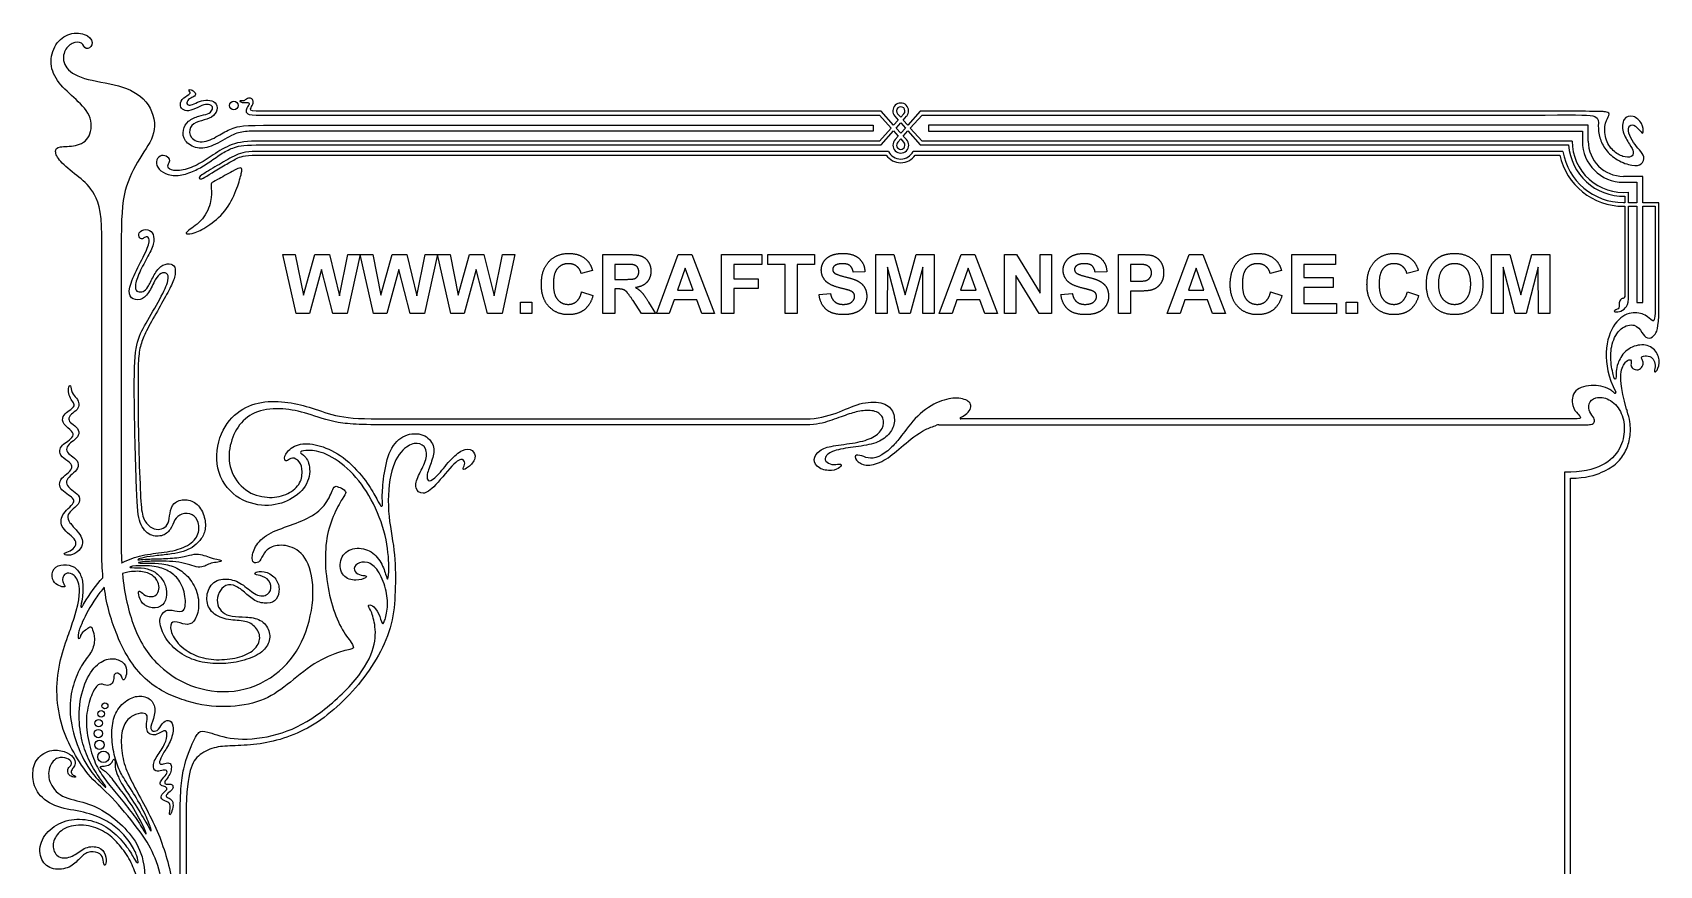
# Model space of a CAD drawing. Header units: millimetres. Extents: x -62 to 70, y -95 to 96.
# Drawn here: x -61.7 to 69.7, y 28.6 to 95.9 of the extents above; entities that cross this region are included whole.
import ezdxf

# ---------------------------------------------------------------- set-up
doc = ezdxf.new("R2010")
doc.units = ezdxf.units.MM
doc.header["$MEASUREMENT"] = 0
doc.layers.add('Layer 03', color=5, linetype='Continuous')

msp = doc.modelspace()

# ---------------------------------------------------------------- linework, layer by layer
at = {"layer": 'Layer 03'}
for p, q in [((6.83, 89.56), (-43.65, 89.56)), ((7.84, 88.43), (6.83, 89.56)), ((10, 89.56), (8.99, 88.43)), ((60.48, 89.56), (10, 89.56)), ((-43.65, 89.26), (6.69, 89.26)), ((-42.22, 88.44), (6.18, 88.44)), ((6.18, 88.44), (6.18, 87.96)), ((6.69, 89.26), (7.64, 88.2)), ((7.64, 88.2), (6.69, 87.14)), ((7.64, 88.2), (7.64, 88.2)), ((8.21, 88.85), (7.84, 88.43)), ((7.94, 89.16), (8.21, 88.85)), ((8.04, 88.2), (8.42, 88.63)), ((8.04, 88.2), (8.04, 88.2)), ((8.42, 87.78), (8.04, 88.2)), ((8.16, 89.36), (8.42, 89.08)), ((8.42, 89.08), (8.67, 89.36)), ((8.42, 88.63), (8.79, 88.2)), ((8.79, 88.2), (8.42, 87.78)), ((8.62, 88.85), (8.89, 89.16)), ((8.99, 88.43), (8.62, 88.85)), ((8.79, 88.2), (8.79, 88.2)), ((9.19, 88.2), (10.14, 89.26)), ((9.19, 88.2), (9.19, 88.2)), ((10.14, 87.14), (9.19, 88.2)), ((10.14, 89.26), (60.48, 89.26)), ((10.65, 88.44), (10.65, 87.96)), ((63.97, 88.44), (10.65, 88.44)), ((63.97, 87.14), (63.97, 88.44)), ((6.69, 87.14), (-43.65, 87.14)), ((-43.65, 86.84), (6.83, 86.84)), ((6.18, 87.96), (-42.22, 87.96)), ((6.83, 86.84), (7.84, 87.98)), ((7.84, 87.98), (8.21, 87.55)), ((8.21, 87.55), (7.96, 87.27)), ((8.18, 87.06), (8.42, 87.33)), ((8.42, 87.33), (8.65, 87.06)), ((8.62, 87.55), (8.99, 87.98)), ((8.87, 87.27), (8.62, 87.55)), ((8.99, 87.98), (10, 86.84)), ((10, 86.84), (62.38, 86.84)), ((62.67, 87.14), (10.14, 87.14)), ((10.65, 87.96), (63.49, 87.96)), ((63.49, 87.96), (63.49, 87.14)), ((7.42, 86.32), (-43.65, 86.32)), ((-43.65, 86.02), (7.25, 86.02)), ((61.91, 86.32), (9.41, 86.32)), ((9.58, 86.02), (61.67, 86.02)), ((68.38, 84.3), (66.81, 84.3)), ((68.38, 82.17), (68.38, 84.3)), ((66.81, 83.82), (67.9, 83.82)), ((67.23, 82.17), (67.23, 83.02)), ((67.9, 83.82), (67.9, 82.17)), ((66.93, 82.17), (66.81, 82.17)), ((66.81, 81.88), (66.93, 81.88)), ((66.93, 82.7), (66.93, 82.17)), ((66.93, 81.88), (66.93, 74.73)), ((67.9, 82.17), (67.23, 82.17)), ((67.23, 81.88), (67.9, 81.88)), ((67.23, 74.73), (67.23, 81.88)), ((67.9, 81.88), (67.9, 74.11)), ((69.67, 82.17), (68.38, 82.17)), ((68.38, 81.88), (69.37, 81.88)), ((68.38, 74.11), (68.38, 81.88)), ((69.37, 81.88), (69.37, 73.53)), ((69.67, 73.53), (69.67, 82.17)), ((-56.14, 54.07), (-56.14, 79.57)), ((-54.56, 79.37), (-54.56, 54.16)), ((-41.5, 77.98), (-40.5, 77.98)), ((-40.43, 73.21), (-41.5, 77.98)), ((-40.5, 77.98), (-39.83, 74.7)), ((-39.83, 74.7), (-38.92, 77.98)), ((-38.92, 77.98), (-37.75, 77.98)), ((-37.75, 77.98), (-36.92, 74.65)), ((-36.92, 74.65), (-36.25, 77.98)), ((-35.25, 77.98), (-36.3, 73.21)), ((-36.25, 77.98), (-35.25, 77.98)), ((-35.25, 77.98), (-34.25, 77.98)), ((-34.18, 73.21), (-35.25, 77.98)), ((-34.25, 77.98), (-33.58, 74.7)), ((-33.58, 74.7), (-32.68, 77.98)), ((-32.68, 77.98), (-31.5, 77.98)), ((-31.5, 77.98), (-30.68, 74.65)), ((-30.68, 74.65), (-30.01, 77.98)), ((-29, 77.98), (-30.05, 73.21)), ((-30.01, 77.98), (-29, 77.98)), ((-29, 77.98), (-28, 77.98)), ((-27.94, 73.21), (-29, 77.98)), ((-28, 77.98), (-27.33, 74.7)), ((-27.33, 74.7), (-26.43, 77.98)), ((-26.43, 77.98), (-25.26, 77.98)), ((-25.26, 77.98), (-24.43, 74.65)), ((-24.43, 74.65), (-23.76, 77.98)), ((-22.76, 77.98), (-23.8, 73.21)), ((-23.76, 77.98), (-22.76, 77.98)), ((-15.65, 77.98), (-13.63, 77.98)), ((-15.65, 73.21), (-15.65, 77.98)), ((-11.33, 73.21), (-9.57, 77.98)), ((-9.57, 77.98), (-8.45, 77.98)), ((-8.45, 77.98), (-6.62, 73.21)), ((-6.06, 77.98), (-2.8, 77.98)), ((-6.06, 73.21), (-6.06, 77.98)), ((-2.8, 77.98), (-2.8, 77.18)), ((-2.32, 77.98), (1.44, 77.98)), ((-2.32, 77.18), (-2.32, 77.98)), ((1.44, 77.98), (1.44, 77.18)), ((6.41, 77.98), (7.87, 77.98)), ((6.41, 73.21), (6.41, 77.98)), ((7.87, 77.98), (8.77, 74.73)), ((8.77, 74.73), (9.67, 77.98)), ((9.67, 77.98), (11.12, 77.98)), ((11.12, 77.98), (11.12, 73.21)), ((11.53, 73.21), (13.29, 77.98)), ((13.29, 77.98), (14.41, 77.98)), ((14.41, 77.98), (16.24, 73.21)), ((16.8, 77.98), (17.76, 77.98)), ((16.8, 73.21), (16.8, 77.98)), ((17.76, 77.98), (19.68, 74.86)), ((19.68, 77.98), (20.59, 77.98)), ((19.68, 74.86), (19.68, 77.98)), ((20.59, 77.98), (20.59, 73.21)), ((26.01, 77.98), (27.55, 77.98)), ((26.01, 73.21), (26.01, 77.98)), ((29.95, 73.21), (31.71, 77.98)), ((31.71, 77.98), (32.83, 77.98)), ((32.83, 77.98), (34.66, 73.21)), ((40.02, 77.98), (43.54, 77.98)), ((40.02, 73.21), (40.02, 77.98)), ((43.54, 77.98), (43.54, 77.18)), ((56.16, 77.98), (57.62, 77.98)), ((56.16, 73.21), (56.16, 77.98)), ((57.62, 77.98), (58.51, 74.73)), ((58.51, 74.73), (59.42, 77.98)), ((59.42, 77.98), (60.87, 77.98)), ((60.87, 77.98), (60.87, 73.21)), ((-38.38, 76.78), (-39.36, 73.21)), ((-37.46, 73.21), (-38.38, 76.78)), ((-32.13, 76.78), (-33.11, 73.21)), ((-31.21, 73.21), (-32.13, 76.78)), ((-25.88, 76.78), (-26.86, 73.21)), ((-24.96, 73.21), (-25.88, 76.78)), ((-16.48, 76.68), (-17.4, 76.44)), ((-14.67, 77.18), (-14.67, 75.97)), ((-13.93, 77.18), (-14.67, 77.18)), ((-9, 76.88), (-9.62, 75.11)), ((-8.35, 75.11), (-9, 76.88)), ((-5.08, 77.18), (-5.08, 76.02)), ((-2.8, 77.18), (-5.08, 77.18)), ((-0.93, 77.18), (-2.32, 77.18)), ((-0.93, 73.21), (-0.93, 77.18)), ((0.04, 77.18), (0.04, 73.21)), ((1.44, 77.18), (0.04, 77.18)), ((5.52, 76.59), (4.58, 76.56)), ((7.34, 76.96), (7.33, 73.21)), ((8.33, 73.21), (7.34, 76.96)), ((10.19, 76.96), (9.19, 73.21)), ((10.2, 73.21), (10.19, 76.96)), ((13.86, 76.88), (13.24, 75.11)), ((14.51, 75.11), (13.86, 76.88)), ((17.72, 76.29), (17.72, 73.21)), ((19.61, 73.21), (17.72, 76.29)), ((25.07, 76.59), (24.12, 76.56)), ((27.45, 77.18), (26.99, 77.18)), ((26.99, 77.18), (26.99, 75.82)), ((32.28, 76.88), (31.66, 75.11)), ((32.92, 75.11), (32.28, 76.88)), ((39.19, 76.68), (38.27, 76.44)), ((41, 77.18), (41, 76.11)), ((43.54, 77.18), (41, 77.18)), ((50.24, 76.68), (49.32, 76.44)), ((57.09, 76.96), (57.08, 73.21)), ((58.07, 73.21), (57.09, 76.96)), ((59.93, 76.96), (58.94, 73.21)), ((59.95, 73.21), (59.93, 76.96)), ((-17.37, 74.96), (-16.45, 74.66)), ((-14.67, 75.97), (-13.97, 75.97)), ((-14.67, 75.2), (-14.67, 73.21)), ((-14.48, 75.2), (-14.67, 75.2)), ((-9.62, 75.11), (-8.35, 75.11)), ((-5.08, 76.02), (-3.09, 76.02)), ((-5.08, 75.22), (-5.08, 73.21)), ((-3.09, 75.22), (-5.08, 75.22)), ((-3.09, 76.02), (-3.09, 75.22)), ((13.24, 75.11), (14.51, 75.11)), ((26.99, 75.82), (27.51, 75.82)), ((26.99, 75.02), (26.99, 73.21)), ((27.61, 75.02), (26.99, 75.02)), ((31.66, 75.11), (32.92, 75.11)), ((38.3, 74.96), (39.22, 74.66)), ((41, 76.11), (43.37, 76.11)), ((41, 75.31), (41, 74.01)), ((43.37, 75.31), (41, 75.31)), ((43.37, 76.11), (43.37, 75.31)), ((49.35, 74.96), (50.26, 74.66)), ((-22.31, 74.13), (-21.39, 74.13)), ((-22.31, 73.21), (-22.31, 74.13)), ((-21.39, 74.13), (-21.39, 73.21)), ((-12.53, 73.21), (-13.21, 74.25)), ((-11.96, 74.14), (-11.39, 73.21)), ((-9.9, 74.31), (-10.28, 73.21)), ((-8.06, 74.31), (-9.9, 74.31)), ((-7.66, 73.21), (-8.06, 74.31)), ((1.82, 74.75), (2.74, 74.84)), ((12.96, 74.31), (12.58, 73.21)), ((14.8, 74.31), (12.96, 74.31)), ((15.2, 73.21), (14.8, 74.31)), ((21.36, 74.75), (22.28, 74.84)), ((31.38, 74.31), (31, 73.21)), ((33.21, 74.31), (31.38, 74.31)), ((33.61, 73.21), (33.21, 74.31)), ((41, 74.01), (43.63, 74.01)), ((43.63, 74.01), (43.63, 73.21)), ((44.4, 74.13), (45.32, 74.13)), ((44.4, 73.21), (44.4, 74.13)), ((45.32, 74.13), (45.32, 73.21)), ((67.9, 74.11), (68.38, 74.11)), ((-39.36, 73.21), (-40.43, 73.21)), ((-36.3, 73.21), (-37.46, 73.21)), ((-33.11, 73.21), (-34.18, 73.21)), ((-30.05, 73.21), (-31.21, 73.21)), ((-26.86, 73.21), (-27.94, 73.21)), ((-23.8, 73.21), (-24.96, 73.21)), ((-21.39, 73.21), (-22.31, 73.21)), ((-14.67, 73.21), (-15.65, 73.21)), ((-11.39, 73.21), (-12.53, 73.21)), ((-10.28, 73.21), (-11.33, 73.21)), ((-6.62, 73.21), (-7.66, 73.21)), ((-5.08, 73.21), (-6.06, 73.21)), ((0.04, 73.21), (-0.93, 73.21)), ((7.33, 73.21), (6.41, 73.21)), ((9.19, 73.21), (8.33, 73.21)), ((11.12, 73.21), (10.2, 73.21)), ((12.58, 73.21), (11.53, 73.21)), ((16.24, 73.21), (15.2, 73.21)), ((17.72, 73.21), (16.8, 73.21)), ((20.59, 73.21), (19.61, 73.21)), ((26.99, 73.21), (26.01, 73.21)), ((31, 73.21), (29.95, 73.21)), ((34.66, 73.21), (33.61, 73.21)), ((43.63, 73.21), (40.02, 73.21)), ((45.32, 73.21), (44.4, 73.21)), ((57.08, 73.21), (56.16, 73.21)), ((58.94, 73.21), (58.07, 73.21)), ((60.87, 73.21), (59.95, 73.21)), ((-32.3, 64.69), (0.77, 64.69)), ((62.27, 64.69), (13.27, 64.69)), ((0.77, 64.21), (-32.3, 64.21)), ((11.49, 64.21), (62.23, 64.21)), ((62.04, 60.38), (62.04, -27.01)), ((62.52, -27.49), (62.52, 59.9)), ((-49.81, 14.33), (-49.81, 31.86)), ((-49.33, 31.86), (-49.33, 14.96))]:
    msp.add_line(p, q, dxfattribs=at)
for centre, radius in [((-45.47, 90.03), 0.356), ((-56.19, 40.84), 0.27), ((-55.88, 41.49), 0.243), ((-56.42, 39.25), 0.334), ((-56.39, 40.09), 0.3), ((-56.32, 38.34), 0.371), ((-56, 37.37), 0.458)]:
    msp.add_circle(centre, radius, dxfattribs=at)
for centre, radius, start, end in [((8.42, 89.59), 0.638, 318.6482, 221.3518), ((8.42, 89.59), 0.339, 317.877, 222.123), ((8.42, 86.82), 0.638, 135, 45), ((8.42, 86.82), 0.339, 133.7523, 46.2477), ((66.81, 87.14), 4.44, 183.8703, 271.5238), ((66.81, 87.14), 4.14, 180, 275.791), ((66.81, 87.14), 3.32, 180, 270), ((66.81, 87.14), 2.84, 180, 270), ((8.42, 86.82), 1.42, 214.4218, 325.5782), ((8.42, 86.82), 1.12, 206.6616, 333.3384), ((66.81, 87.14), 5.26, 192.3102, 270), ((66.81, 87.14), 4.96, 189.5373, 270), ((66.14, 66.82), 0.06, 229.2694, 27.3593), ((13.27, 64.75), 0.06, 114.8277, 270), ((68.22, 65.77), 1.2, 194.631, 201.0828), ((11.49, 63.61), 0.6, 90, 107.5689), ((-57.78, 49.53), 0.06, 167.5586, 329.8461), ((-77.16, 54.22), 19.61, 338.8029, 343.3184)]:
    msp.add_arc(centre, radius, start, end, dxfattribs=at)
for points, degree in [([(-56.14, 79.57), (-56.14, 81.58), (-56.81, 83.31), (-58.13, 84.34), (-59.65, 85.57), (-59.97, 86.37), (-59.68, 86.76), (-58.22, 86.67), (-56.97, 87.35), (-56.9, 89.31), (-58.41, 90.69), (-59.86, 92), (-60.43, 93.6), (-59.84, 95.24), (-58.59, 96.01), (-57.09, 95.76), (-56.77, 94.85), (-57.49, 94.44), (-57.67, 95.21), (-58.56, 95.14), (-59.25, 94.46), (-59.32, 93.17), (-57.8, 92.1), (-54.66, 91.76), (-52.32, 90.57), (-51.54, 87.95), (-52.89, 86.13), (-54.3, 83.64), (-54.56, 81.48), (-54.56, 79.37)], 3), ([(-42.22, 87.96), (-43.72, 87.96), (-44.6, 87.96), (-45.55, 87.73), (-47.19, 86.67), (-48.44, 86.45), (-49.55, 87.14), (-49.61, 88.07), (-49.21, 88.82), (-48.28, 89.21), (-47.52, 89.32), (-47.18, 89.65), (-47.16, 90.02), (-47.62, 90.16), (-48.15, 90.01), (-49, 89.55), (-49.57, 89.63), (-49.83, 89.95), (-49.76, 90.56), (-48.98, 90.93), (-48.99, 91.15), (-49.2, 91.31), (-48.83, 91.34), (-48.47, 90.96), (-48.68, 90.73), (-49.05, 90.62), (-49.37, 90.23), (-49.1, 89.98), (-48.72, 90.15), (-48.1, 90.44), (-47.37, 90.5), (-46.8, 90.22), (-46.8, 89.45), (-47.4, 88.95), (-48.34, 88.77), (-49.09, 88.34), (-49.09, 87.34), (-47.89, 86.9), (-46.56, 87.7), (-45.53, 88.24), (-44.76, 88.44), (-42.22, 88.44)], 3), ([(-43.65, 89.56), (-44.18, 89.56), (-44.1, 89.87), (-43.86, 90.21), (-43.92, 90.54), (-44.19, 90.67), (-44.53, 90.51), (-44.69, 90.37), (-44.99, 90.43), (-45.01, 90.35), (-44.82, 90.27), (-44.48, 90.27), (-44.26, 90.3), (-44.2, 90.09), (-44.51, 89.73), (-44.48, 89.42), (-44.21, 89.26), (-43.65, 89.26)], 3), ([(60.48, 89.26), (63.38, 89.26), (64.89, 89.31), (64.73, 88.41), (64.86, 87.42), (65.3, 86.45), (66.29, 85.56), (67.59, 85.1), (68.33, 85.23), (68.57, 85.89), (68.1, 86.43), (67.63, 87), (67.16, 87.8), (67.25, 88.52), (67.77, 88.46), (68.3, 87.79), (68.44, 87.73), (68.39, 88.59), (67.61, 89.29), (66.74, 89.08), (66.67, 87.85), (67.36, 86.85), (67.68, 86.24), (67.53, 85.83), (66.78, 85.84), (65.97, 86.3), (65.27, 87.3), (65.29, 88.76), (65.74, 89.26), (65.61, 89.56), (64.57, 89.56), (60.48, 89.56)], 3), ([(-43.65, 87.14), (-44.73, 87.14), (-45.84, 86.89), (-47.35, 85.9), (-48.56, 85.1), (-49.94, 84.67), (-50.77, 84.86), (-50.85, 85.24), (-50.54, 85.58), (-50.88, 85.99), (-51.47, 86.03), (-51.82, 85.5), (-51.58, 84.86), (-50.83, 84.37), (-49.67, 84.33), (-48.51, 84.79), (-47.57, 85.34), (-46.49, 86.15), (-45.6, 86.61), (-44.77, 86.84), (-43.65, 86.84)], 3), ([(-43.65, 86.32), (-44.59, 86.32), (-45.44, 86), (-46.79, 85.17), (-48.29, 84.31), (-48.29, 84.1), (-48.03, 84.06), (-47.31, 84.56), (-46.12, 85.26), (-45.24, 85.75), (-44.67, 86.02), (-43.65, 86.02)], 3), ([(-45.22, 83.34), (-45.41, 82.83), (-45.94, 81.6), (-47.44, 80.31), (-48.68, 79.65), (-49.4, 79.61), (-49.33, 79.83), (-47.88, 80.74), (-47.22, 82.36), (-47.3, 83.44), (-47.32, 83.77), (-46.98, 83.92), (-45.46, 84.79), (-44.78, 85.11), (-44.81, 84.66), (-45.04, 83.85), (-45.22, 83.34)], 3), ([(-20.01, 77.41), (-19.39, 78.07), (-18.39, 78.07)], 2), ([(-18.39, 78.07), (-17.51, 78.07), (-16.97, 77.55)], 2), ([(-13.63, 77.98), (-12.87, 77.98), (-12.53, 77.85)], 2), ([(-12.53, 77.85), (-12.18, 77.72), (-11.98, 77.39)], 2), ([(2.2, 77.41), (2.41, 77.73), (2.79, 77.9)], 2), ([(2.79, 77.9), (3.17, 78.07), (3.72, 78.07)], 2), ([(3.72, 78.07), (4.6, 78.07), (5.05, 77.66)], 2), ([(5.05, 77.66), (5.5, 77.26), (5.52, 76.59)], 2), ([(21.75, 77.41), (21.95, 77.73), (22.33, 77.9)], 2), ([(22.33, 77.9), (22.72, 78.07), (23.26, 78.07)], 2), ([(23.26, 78.07), (24.15, 78.07), (24.6, 77.66)], 2), ([(24.6, 77.66), (25.04, 77.26), (25.07, 76.59)], 2), ([(27.55, 77.98), (28.43, 77.98), (28.7, 77.91)], 2), ([(28.7, 77.91), (29.1, 77.8), (29.38, 77.44)], 2), ([(35.66, 77.41), (36.28, 78.07), (37.28, 78.07)], 2), ([(37.28, 78.07), (38.15, 78.07), (38.7, 77.55)], 2), ([(46.71, 77.41), (47.32, 78.07), (48.32, 78.07)], 2), ([(48.32, 78.07), (49.2, 78.07), (49.75, 77.55)], 2), ([(51.54, 77.45), (51.82, 77.74), (52.15, 77.88)], 2), ([(52.15, 77.88), (52.59, 78.07), (53.16, 78.07)], 2), ([(53.16, 78.07), (54.2, 78.07), (54.82, 77.41)], 2), ([(-20.62, 75.55), (-20.62, 76.75), (-20.01, 77.41)], 2), ([(-19.31, 76.86), (-19.65, 76.48), (-19.65, 75.62)], 2), ([(-18.43, 77.24), (-18.97, 77.24), (-19.31, 76.86)], 2), ([(-17.76, 77.02), (-18.03, 77.24), (-18.43, 77.24)], 2), ([(-17.4, 76.44), (-17.48, 76.81), (-17.76, 77.02)], 2), ([(-16.97, 77.55), (-16.64, 77.25), (-16.48, 76.68)], 2), ([(-13.23, 77.16), (-13.35, 77.18), (-13.93, 77.18)], 2), ([(-12.87, 76.98), (-13, 77.12), (-13.23, 77.16)], 2), ([(-12.75, 76.59), (-12.75, 76.83), (-12.87, 76.98)], 2), ([(-12.84, 76.23), (-12.75, 76.37), (-12.75, 76.59)], 2), ([(-11.77, 76.64), (-11.77, 76.1), (-12.08, 75.75)], 2), ([(-11.98, 77.39), (-11.77, 77.06), (-11.77, 76.64)], 2), ([(2, 76.73), (2, 77.09), (2.2, 77.41)], 2), ([(2.43, 75.76), (2, 76.16), (2, 76.73)], 2), ([(3.07, 77.07), (2.92, 76.96), (2.92, 76.77)], 2), ([(2.92, 76.77), (2.92, 76.61), (3.06, 76.49)], 2), ([(3.06, 76.49), (3.24, 76.34), (3.93, 76.17)], 2), ([(3.71, 77.24), (3.3, 77.24), (3.07, 77.07)], 2), ([(4.31, 77.08), (4.11, 77.24), (3.71, 77.24)], 2), ([(4.58, 76.56), (4.51, 76.92), (4.31, 77.08)], 2), ([(21.54, 76.73), (21.54, 77.09), (21.75, 77.41)], 2), ([(21.97, 75.76), (21.54, 76.16), (21.54, 76.73)], 2), ([(22.61, 77.07), (22.46, 76.96), (22.46, 76.77)], 2), ([(22.46, 76.77), (22.46, 76.61), (22.6, 76.49)], 2), ([(22.6, 76.49), (22.78, 76.34), (23.48, 76.17)], 2), ([(23.26, 77.24), (22.84, 77.24), (22.61, 77.07)], 2), ([(23.86, 77.08), (23.66, 77.24), (23.26, 77.24)], 2), ([(24.12, 76.56), (24.06, 76.92), (23.86, 77.08)], 2), ([(28.14, 77.15), (27.97, 77.18), (27.45, 77.18)], 2), ([(28.53, 76.93), (28.37, 77.1), (28.14, 77.15)], 2), ([(28.68, 76.5), (28.68, 76.76), (28.53, 76.93)], 2), ([(28.57, 76.13), (28.68, 76.29), (28.68, 76.5)], 2), ([(29.38, 77.44), (29.66, 77.08), (29.66, 76.52)], 2), ([(29.66, 76.52), (29.66, 76.08), (29.5, 75.78)], 2), ([(35.04, 75.55), (35.04, 76.75), (35.66, 77.41)], 2), ([(36.36, 76.86), (36.02, 76.48), (36.02, 75.62)], 2), ([(37.24, 77.24), (36.7, 77.24), (36.36, 76.86)], 2), ([(37.91, 77.02), (37.64, 77.24), (37.24, 77.24)], 2), ([(38.27, 76.44), (38.19, 76.81), (37.91, 77.02)], 2), ([(38.7, 77.55), (39.03, 77.25), (39.19, 76.68)], 2), ([(46.09, 75.55), (46.09, 76.75), (46.71, 77.41)], 2), ([(47.41, 76.86), (47.07, 76.48), (47.07, 75.62)], 2), ([(48.29, 77.24), (47.74, 77.24), (47.41, 76.86)], 2), ([(48.96, 77.02), (48.68, 77.24), (48.29, 77.24)], 2), ([(49.32, 76.44), (49.23, 76.81), (48.96, 77.02)], 2), ([(49.75, 77.55), (50.07, 77.25), (50.24, 76.68)], 2), ([(50.89, 75.57), (50.89, 76.3), (51.1, 76.79)], 2), ([(51.1, 76.79), (51.26, 77.16), (51.54, 77.45)], 2), ([(52.22, 76.83), (51.86, 76.42), (51.86, 75.6)], 2), ([(53.17, 77.24), (52.58, 77.24), (52.22, 76.83)], 2), ([(54.11, 76.84), (53.76, 77.24), (53.17, 77.24)], 2), ([(54.47, 75.61), (54.47, 76.43), (54.11, 76.84)], 2), ([(54.82, 77.41), (55.45, 76.76), (55.45, 75.59)], 2), ([(-20.01, 73.77), (-20.62, 74.42), (-20.62, 75.55)], 2), ([(-19.65, 75.62), (-19.65, 74.72), (-19.31, 74.34)], 2), ([(-17.77, 74.19), (-17.49, 74.44), (-17.37, 74.96)], 2), ([(-14, 75.14), (-14.15, 75.2), (-14.48, 75.2)], 2), ([(-13.71, 74.94), (-13.85, 75.09), (-14, 75.14)], 2), ([(-13.97, 75.97), (-13.28, 75.97), (-13.11, 76.02)], 2), ([(-13.21, 74.25), (-13.58, 74.8), (-13.71, 74.94)], 2), ([(-13.11, 76.02), (-12.94, 76.08), (-12.84, 76.23)], 2), ([(-12.08, 75.75), (-12.39, 75.4), (-13.01, 75.31)], 2), ([(-13.01, 75.31), (-12.7, 75.13), (-12.5, 74.91)], 2), ([(3.5, 75.28), (2.74, 75.48), (2.43, 75.76)], 2), ([(4.26, 75.08), (4.09, 75.14), (3.5, 75.28)], 2), ([(3.93, 76.17), (4.63, 76.01), (4.96, 75.83)], 2), ([(4.6, 74.88), (4.5, 74.99), (4.26, 75.08)], 2), ([(4.96, 75.83), (5.29, 75.65), (5.48, 75.35)], 2), ([(5.48, 75.35), (5.67, 75.04), (5.67, 74.59)], 2), ([(23.04, 75.28), (22.28, 75.48), (21.97, 75.76)], 2), ([(23.8, 75.08), (23.63, 75.14), (23.04, 75.28)], 2), ([(23.48, 76.17), (24.17, 76.01), (24.5, 75.83)], 2), ([(24.14, 74.88), (24.04, 74.99), (23.8, 75.08)], 2), ([(24.5, 75.83), (24.84, 75.65), (25.03, 75.35)], 2), ([(25.03, 75.35), (25.21, 75.04), (25.21, 74.59)], 2), ([(27.51, 75.82), (28.08, 75.82), (28.27, 75.89)], 2), ([(28.6, 75.09), (28.26, 75.02), (27.61, 75.02)], 2), ([(28.27, 75.89), (28.46, 75.97), (28.57, 76.13)], 2), ([(29.1, 75.31), (28.85, 75.14), (28.6, 75.09)], 2), ([(29.5, 75.78), (29.34, 75.48), (29.1, 75.31)], 2), ([(35.66, 73.77), (35.04, 74.42), (35.04, 75.55)], 2), ([(36.02, 75.62), (36.02, 74.72), (36.35, 74.34)], 2), ([(37.9, 74.19), (38.18, 74.44), (38.3, 74.96)], 2), ([(46.7, 73.77), (46.09, 74.42), (46.09, 75.55)], 2), ([(47.07, 75.62), (47.07, 74.72), (47.4, 74.34)], 2), ([(48.94, 74.19), (49.22, 74.44), (49.35, 74.96)], 2), ([(51.51, 73.77), (50.89, 74.42), (50.89, 75.57)], 2), ([(51.86, 75.6), (51.86, 74.79), (52.23, 74.37)], 2), ([(54.1, 74.37), (54.47, 74.78), (54.47, 75.61)], 2), ([(55.45, 75.59), (55.45, 74.43), (54.83, 73.78)], 2), ([(-18.44, 73.12), (-19.39, 73.12), (-20.01, 73.77)], 2), ([(-19.31, 74.34), (-18.98, 73.95), (-18.45, 73.95)], 2), ([(-18.45, 73.95), (-18.06, 73.95), (-17.77, 74.19)], 2), ([(-16.45, 74.66), (-16.66, 73.88), (-17.17, 73.5)], 2), ([(-12.5, 74.91), (-12.3, 74.69), (-11.96, 74.14)], 2), ([(2.4, 73.54), (1.91, 73.95), (1.82, 74.75)], 2), ([(2.74, 74.84), (2.82, 74.38), (3.08, 74.17)], 2), ([(3.08, 74.17), (3.33, 73.95), (3.77, 73.95)], 2), ([(3.77, 73.95), (4.23, 73.95), (4.46, 74.14)], 2), ([(4.46, 74.14), (4.69, 74.34), (4.69, 74.59)], 2), ([(4.69, 74.59), (4.69, 74.76), (4.6, 74.88)], 2), ([(5.44, 73.83), (5.22, 73.47), (4.81, 73.3)], 2), ([(5.67, 74.59), (5.67, 74.18), (5.44, 73.83)], 2), ([(21.94, 73.54), (21.46, 73.95), (21.36, 74.75)], 2), ([(22.28, 74.84), (22.37, 74.38), (22.62, 74.17)], 2), ([(22.62, 74.17), (22.88, 73.95), (23.31, 73.95)], 2), ([(23.31, 73.95), (23.77, 73.95), (24, 74.14)], 2), ([(24, 74.14), (24.24, 74.34), (24.24, 74.59)], 2), ([(24.24, 74.59), (24.24, 74.76), (24.14, 74.88)], 2), ([(24.99, 73.83), (24.76, 73.47), (24.35, 73.3)], 2), ([(25.21, 74.59), (25.21, 74.18), (24.99, 73.83)], 2), ([(37.23, 73.12), (36.27, 73.12), (35.66, 73.77)], 2), ([(36.35, 74.34), (36.69, 73.95), (37.22, 73.95)], 2), ([(37.22, 73.95), (37.61, 73.95), (37.9, 74.19)], 2), ([(39.22, 74.66), (39, 73.88), (38.5, 73.5)], 2), ([(48.27, 73.12), (47.32, 73.12), (46.7, 73.77)], 2), ([(47.4, 74.34), (47.73, 73.95), (48.27, 73.95)], 2), ([(48.27, 73.95), (48.66, 73.95), (48.94, 74.19)], 2), ([(50.26, 74.66), (50.05, 73.88), (49.55, 73.5)], 2), ([(53.17, 73.12), (52.12, 73.12), (51.51, 73.77)], 2), ([(52.23, 74.37), (52.6, 73.95), (53.17, 73.95)], 2), ([(53.17, 73.95), (53.74, 73.95), (54.1, 74.37)], 2), ([(54.83, 73.78), (54.21, 73.12), (53.17, 73.12)], 2), ([(66.93, 74.73), (66.93, 74.49), (66.77, 74.43), (66.56, 74.37), (66.41, 73.96), (66.56, 73.64), (66.03, 73.45), (66.06, 73.34), (66.63, 73.34), (67.1, 73.74), (67.23, 74.21), (67.23, 74.73)], 3), ([(-17.17, 73.5), (-17.67, 73.12), (-18.44, 73.12)], 2), ([(3.78, 73.12), (2.88, 73.12), (2.4, 73.54)], 2), ([(4.81, 73.3), (4.39, 73.12), (3.78, 73.12)], 2), ([(23.32, 73.12), (22.42, 73.12), (21.94, 73.54)], 2), ([(24.35, 73.3), (23.94, 73.12), (23.32, 73.12)], 2), ([(38.5, 73.5), (38, 73.12), (37.23, 73.12)], 2), ([(49.55, 73.5), (49.05, 73.12), (48.27, 73.12)], 2), ([(-58.15, 55.64), (-58.33, 55.85), (-58.8, 56.34), (-58.96, 56.84), (-58.64, 57.29), (-57.96, 57.78), (-57.85, 58.43), (-58.42, 58.85), (-59, 59.3), (-59.03, 59.76), (-58.56, 60.22), (-57.98, 60.66), (-58.06, 61.35), (-58.61, 61.71), (-59.07, 62.08), (-58.91, 62.57), (-58.43, 62.92), (-57.95, 63.33), (-58.01, 63.94), (-58.62, 64.33), (-58.88, 64.65), (-58.66, 65.07), (-58.06, 65.44), (-57.93, 65.9), (-58.15, 66.37), (-58.59, 66.76), (-58.66, 67.52), (-58.82, 67.32), (-58.85, 66.73), (-58.62, 66.24), (-58.34, 65.91), (-58.39, 65.6), (-58.89, 65.3), (-59.33, 64.92), (-59.33, 64.27), (-58.46, 63.65), (-58.39, 63.31), (-58.87, 62.88), (-59.37, 62.58), (-59.59, 62.15), (-59.45, 61.63), (-58.64, 61.15), (-58.49, 60.76), (-58.75, 60.39), (-59.44, 59.89), (-59.6, 59.41), (-59.43, 58.94), (-58.79, 58.52), (-58.35, 58.19), (-58.42, 57.81), (-59.02, 57.31), (-59.4, 56.8), (-59.47, 56.25), (-59.23, 55.75), (-58.58, 55.21), (-58.15, 54.76), (-58.3, 54.27), (-58.84, 53.92), (-59.34, 53.8), (-58.9, 53.59), (-58.1, 53.83), (-57.62, 54.54), (-57.73, 55.08), (-57.97, 55.43), (-58.15, 55.64)], 3), ([(-49.81, 31.86), (-49.81, 34.47), (-49.64, 36.5), (-48.64, 38.93), (-48.19, 39.55), (-47.49, 39.36), (-45.32, 38.63), (-41.91, 39.02), (-38.83, 40.46), (-35.3, 43.7), (-33.97, 46.32), (-34.03, 48.17), (-34.44, 49.39), (-34.7, 49.61), (-34.31, 49.73), (-33.71, 49), (-33.48, 47.96), (-33.31, 48.22), (-32.98, 49.43), (-33.13, 50.95), (-33.78, 52.55), (-34.68, 53.22), (-35.58, 53.06), (-35.86, 52.44), (-35.34, 52.03), (-34.73, 52.03), (-34.69, 51.86), (-35.55, 51.55), (-36.76, 51.86), (-37.03, 53.32), (-36.09, 54.31), (-34.6, 54.23), (-33.58, 53.28), (-33.16, 51.99), (-33.02, 51.53), (-32.89, 52.47), (-33.08, 55.21), (-34.28, 58.28), (-36.01, 60.61), (-38.09, 62.02), (-39.53, 62.21), (-40.24, 62.02), (-39.9, 61.87), (-39.26, 61.13), (-39.36, 59.38), (-40.85, 58.04), (-42.86, 57.5), (-45.41, 58.16), (-47.11, 60.59), (-46.67, 63.69), (-45.03, 65.52), (-43, 66.21), (-40.77, 66.04), (-38.93, 65.52), (-36.81, 64.72), (-34.5, 64.69), (-32.3, 64.69)], 3), ([(0.77, 64.69), (1.64, 64.69), (3.34, 65.12), (5.09, 66.04), (6.97, 66.11), (7.89, 65.39), (7.97, 64.19), (7.4, 63.28), (6.34, 62.64), (4.57, 62.41), (2.89, 62.16), (2.19, 61.59), (2.4, 61.14), (2.99, 60.94), (3.68, 61.1), (3.57, 60.77), (2.92, 60.44), (1.72, 60.62), (1.27, 61.41), (1.81, 62.19), (2.82, 62.53), (4.81, 62.73), (6.31, 63.16), (7, 63.89), (7.11, 64.78), (6.42, 65.41), (5.21, 65.38), (4.18, 65.08), (2.68, 64.51), (1.63, 64.21), (0.77, 64.21)], 3), ([(62.23, 64.21), (63.62, 64.21), (64.28, 64.21), (64.48, 64.4), (64.48, 64.76), (64.05, 65.21), (63.94, 65.92), (64.48, 66.51), (65.67, 66.4), (66.68, 65.36), (66.98, 63.87), (66.65, 62.27), (65.32, 60.8), (63.45, 60.38), (62.04, 60.38)], 3), ([(-32.3, 64.21), (-35.01, 64.21), (-37.17, 64.28), (-39.57, 65.17), (-41.47, 65.6), (-43.67, 65.41), (-45.11, 64.31), (-45.87, 62.58), (-45.93, 60.57), (-44.58, 58.72), (-42.73, 58.24), (-41.22, 58.47), (-40.06, 59.35), (-39.89, 60.46), (-40.1, 61.29), (-40.8, 61.65), (-41.14, 61.26), (-41.42, 61.29), (-41.31, 62.03), (-40.15, 62.81), (-38.51, 62.6), (-36.63, 61.74), (-34.83, 59.82), (-34.01, 58.41), (-33.55, 57.51), (-33.42, 57.72), (-33.51, 58.33), (-33.36, 60.3), (-32.83, 62.53), (-31.49, 63.6), (-29.9, 63.47), (-29.17, 62.4), (-29.45, 61.3), (-29.95, 60.12), (-29.77, 59.52), (-29.08, 59.98), (-28, 61.38), (-26.96, 62.32), (-26.14, 62.23), (-25.82, 61.53), (-26.54, 60.69), (-27.08, 60.52), (-26.74, 61.01), (-26.87, 61.46), (-27.48, 61.41), (-29.3, 59.09), (-30.2, 58.5), (-30.92, 59.02), (-30.61, 60.08), (-29.9, 61.28), (-29.84, 62.39), (-30.62, 62.83), (-31.63, 62.51), (-32.87, 60.84), (-33.12, 57.1), (-32.41, 54.1), (-32.4, 51.01), (-32.54, 48.44), (-33.52, 45.86), (-35.11, 43.46), (-37.12, 41.33), (-39.23, 39.74), (-41.48, 38.78), (-43.62, 38.33), (-45.7, 38.26), (-47.07, 38.19), (-48.44, 37.52), (-49.11, 36.33), (-49.33, 34.19), (-49.33, 31.86)], 3), ([(-56.04, 51.88), (-56.1, 52.55), (-56.14, 53.28), (-56.14, 54.07)], 3), ([(-54.56, 54.16), (-54.56, 53.78), (-54.55, 53.41), (-54.53, 53.04)], 3), ([(-53.08, 25.53), (-53.08, 26.8), (-53.29, 27.63), (-53.78, 28.98), (-54.71, 30.3), (-55.66, 31.23), (-57.15, 31.92), (-58.93, 31.83), (-59.94, 31), (-60.2, 29.92), (-59.55, 29.04), (-58.35, 29.32), (-57.48, 30.14), (-56.28, 30.14), (-55.77, 29.47), (-55.76, 28.67), (-56, 28.49), (-55.98, 29.2), (-56.36, 29.68), (-57.31, 29.76), (-57.91, 29.16), (-58.67, 28.36), (-60.1, 28.16), (-61.15, 28.93), (-61.21, 30.52), (-60.07, 31.87), (-58.41, 32.44), (-56.53, 32.2), (-55.08, 31.28), (-53.91, 29.88), (-53.39, 28.87), (-53.15, 28.71), (-53.25, 29.28), (-53.73, 30.36), (-54.74, 31.51), (-55.76, 32.25), (-57.53, 32.97), (-59.8, 33.2), (-61.42, 34.33), (-61.79, 35.72), (-61.62, 37.14), (-60.34, 38.02), (-59.08, 37.85), (-58.37, 37.35), (-58.23, 36.77), (-58.43, 36.5), (-58.67, 36.18), (-58.52, 35.91), (-58.23, 35.79), (-58.23, 35.72), (-58.64, 35.75), (-58.91, 36.04), (-58.88, 36.46), (-58.62, 36.66), (-58.53, 36.94), (-58.87, 37.28), (-59.72, 37.4), (-60.42, 36.72), (-60.51, 35.37), (-59.5, 34.03), (-57.34, 33.71), (-55.72, 32.89), (-54.01, 31.45), (-52.84, 29.67), (-52.6, 28), (-52.6, 25.53)], 3)]:
    msp.add_open_spline(points, degree=degree, dxfattribs=at)
for points, knots in [([(-54.53, 53.04), (-54.52, 53.04), (-53.99, 53.33), (-52.89, 53.73), (-51.1, 53.87), (-49.24, 54.27), (-48.26, 55.24), (-48.26, 56.38), (-48.75, 57.05), (-49.75, 57.08), (-50.26, 56.58), (-50.55, 55.71), (-51.25, 55.14), (-52.4, 55.23), (-53.2, 56.32), (-53.34, 58.54), (-53.58, 68.08), (-53.41, 70.87), (-52.65, 72.33), (-51.35, 74.47), (-50.64, 76.04), (-50.88, 76.53), (-51.35, 76.52), (-51.8, 76.07), (-52.34, 74.8), (-53.01, 74.22), (-53.86, 74.39), (-54.02, 75.17), (-53.26, 76.92), (-52.31, 78.66), (-52.27, 79.4), (-52.65, 79.44), (-52.82, 79.19), (-53.2, 79.35), (-53.14, 79.9), (-52.36, 80.08), (-51.93, 79.67), (-51.88, 78.87), (-52.46, 77.72), (-53.22, 76.37), (-53.52, 75.24), (-53.25, 74.92), (-52.79, 74.96), (-52.41, 75.26), (-51.99, 76.23), (-51.41, 77.13), (-50.63, 77.29), (-50.16, 77.06), (-50.19, 76.15), (-50.67, 75.17), (-51.5, 73.66), (-52.52, 71.87), (-52.98, 70.81), (-53.2, 69.73), (-53.21, 67.77), (-53.19, 63.1), (-53.02, 58.56), (-52.92, 56.83), (-52.4, 56.01), (-51.72, 55.71), (-51.15, 55.8), (-50.72, 56.22), (-50.65, 57.04), (-50.41, 57.96), (-49.37, 58.28), (-48.35, 57.88), (-47.76, 56.75), (-47.73, 55.57), (-48.2, 54.82), (-48.84, 54.26), (-49.5, 53.97), (-50.47, 53.76), (-51.69, 53.64), (-52.82, 53.49), (-53.3, 53.31), (-53.21, 53.28), (-52.46, 53.37), (-51.2, 53.38), (-49.63, 53.47), (-48.86, 53.76), (-48.14, 53.77), (-47.62, 53.55), (-46.97, 53.36), (-46.46, 53.28), (-46.45, 53.13), (-47.04, 53.09), (-47.55, 52.95), (-47.89, 52.72), (-48.51, 52.68), (-49.18, 52.98), (-50.14, 53.15), (-51.18, 53.19), (-52.51, 53.18), (-53.24, 53.08), (-53.15, 53.02), (-52.4, 53.04), (-51.3, 53.02), (-50.04, 52.71), (-49.05, 51.9), (-48.27, 50.52), (-48.3, 48.92), (-48.84, 48.03), (-49.55, 48.08), (-50.54, 48.45), (-50.67, 47.64), (-49.98, 46.33), (-48.35, 45.37), (-46.68, 45.14), (-44.9, 45.39), (-43.61, 46.06), (-43.21, 47.14), (-43.85, 48.11), (-44.77, 48.42), (-46.3, 48.41), (-47.52, 49.18), (-47.77, 50.37), (-47.21, 51.65), (-45.84, 51.84), (-44.67, 51.33), (-43.68, 50.32), (-42.63, 50.38), (-42.34, 51.22), (-42.89, 51.99), (-43.8, 52.07), (-43.8, 52.3), (-43.06, 52.45), (-42.04, 51.9), (-41.72, 50.95), (-41.96, 50.03), (-42.7, 49.68), (-43.83, 49.94), (-44.59, 50.69), (-45.51, 51.38), (-46.33, 51.21), (-46.82, 50.47), (-46.82, 49.62), (-46.43, 49), (-45.66, 48.69), (-44.51, 48.7), (-43.26, 48.53), (-42.49, 47.58), (-42.59, 46.49), (-43.32, 45.62), (-45.09, 45), (-46.74, 44.85), (-48.46, 45.03), (-50.08, 45.84), (-51.17, 47.12), (-51.6, 48.51), (-51.04, 49.31), (-50.25, 49.21), (-49.4, 48.96), (-49.32, 50.33), (-49.84, 51.78), (-50.75, 52.43), (-51.78, 52.82), (-53.62, 52.84), (-54.13, 52.63), (-52.89, 52.69), (-52.02, 52.48), (-51.25, 51.83), (-50.88, 50.99), (-50.88, 49.96), (-51.54, 49.33), (-52.59, 49.45), (-53.12, 50.1), (-53.21, 50.87), (-53.02, 50.72), (-52.48, 50.28), (-51.8, 50.32), (-51.5, 50.76), (-51.49, 51.33), (-51.86, 51.99), (-52.78, 52.42), (-53.79, 52.36), (-54.32, 52.23), (-54.47, 52.18)], [7974.46775, 7974.46775, 7974.46775, 7974.46775, 7974.47727, 7975.411577, 7976.345884, 7977.280191, 7978.214497, 7979.148804, 7980.083111, 7981.017418, 7981.951724, 7982.886031, 7983.820338, 7984.754645, 7985.688951, 7986.623258, 7987.557565, 7988.491872, 7989.426178, 7990.360485, 7991.294792, 7992.229099, 7993.163405, 7994.097712, 7995.032019, 7995.966326, 7996.900632, 7997.834939, 7998.769246, 7999.703553, 8000.637859, 8001.572166, 8002.506473, 8003.44078, 8004.375086, 8005.309393, 8006.2437, 8007.178007, 8008.112314, 8009.04662, 8009.980927, 8010.915234, 8011.849541, 8012.783847, 8013.718154, 8014.652461, 8015.586768, 8016.521074, 8017.455381, 8018.389688, 8019.323995, 8020.258301, 8021.192608, 8022.126915, 8023.061222, 8023.995528, 8024.929835, 8025.864142, 8026.798449, 8027.732755, 8028.667062, 8029.601369, 8030.535676, 8031.469982, 8032.404289, 8033.338596, 8034.272903, 8035.207209, 8036.141516, 8037.075823, 8038.01013, 8038.944436, 8039.878743, 8040.81305, 8041.747357, 8042.681663, 8043.61597, 8044.550277, 8045.484584, 8046.41889, 8047.353197, 8048.287504, 8049.221811, 8050.156118, 8051.090424, 8052.024731, 8052.959038, 8053.893345, 8054.827651, 8055.761958, 8056.696265, 8057.630572, 8058.564878, 8059.499185, 8060.433492, 8061.367799, 8062.302105, 8063.236412, 8064.170719, 8065.105026, 8066.039332, 8066.973639, 8067.907946, 8068.842253, 8069.776559, 8070.710866, 8071.645173, 8072.57948, 8073.513786, 8074.448093, 8075.3824, 8076.316707, 8077.251013, 8078.18532, 8079.119627, 8080.053934, 8080.98824, 8081.922547, 8082.856854, 8083.791161, 8084.725467, 8085.659774, 8086.594081, 8087.528388, 8088.462694, 8089.397001, 8090.331308, 8091.265615, 8092.199921, 8093.134228, 8094.068535, 8095.002842, 8095.937149, 8096.871455, 8097.805762, 8098.740069, 8099.674376, 8100.608682, 8101.542989, 8102.477296, 8103.411603, 8104.345909, 8105.280216, 8106.214523, 8107.14883, 8108.083136, 8109.017443, 8109.95175, 8110.886057, 8111.820363, 8112.75467, 8113.688977, 8114.623284, 8115.55759, 8116.491897, 8117.426204, 8118.360511, 8119.294817, 8120.229124, 8121.163431, 8122.097738, 8123.032044, 8123.966351, 8124.900658, 8125.834965, 8126.769271, 8127.703578, 8128.637885, 8129.572192, 8130.506498, 8131.440805, 8132.375112, 8133.309419, 8134.243725, 8135.178032, 8135.514511, 8135.514511, 8135.514511, 8135.514511]), ([(69.37, 73.53), (69.37, 72.63), (69.17, 72.52), (68.67, 73.12), (67.47, 73.44), (66.03, 72.61), (65.2, 70.32), (65.56, 68.08), (66.19, 66.85)], [4596.539968, 4596.539968, 4596.539968, 4596.539968, 4598.114292, 4599.688615, 4601.262939, 4602.837262, 4604.411585, 4605.848986, 4605.848986, 4605.848986, 4605.848986]), ([(67.06, 65.46), (66.56, 67.37), (66.53, 68.69), (67.07, 69.45), (67.43, 69.51), (67.47, 69.3), (67.37, 68.98), (67.63, 68.66), (68.13, 68.63), (68.43, 69.04), (68.41, 69.36), (68.21, 69.61), (68.36, 69.81), (69, 69.77), (69.31, 69.46), (69.42, 68.87), (69.23, 68.43), (69.54, 68.49), (69.81, 69.45), (69.34, 70.47), (68.17, 70.82), (66.86, 70.24), (66.3, 69.08), (66.22, 68.57), (66.22, 67.87), (66.07, 67.82), (65.75, 69.26), (65.79, 70.75), (66.53, 72.15), (67.8, 72.44), (68.32, 71.64), (68.72, 71.13), (69.3, 71.31), (69.67, 71.99), (69.67, 73.53)], [5181.14692, 5181.14692, 5181.14692, 5181.14692, 5181.862726, 5182.587243, 5183.311761, 5184.036279, 5184.760797, 5185.485315, 5186.209832, 5186.93435, 5187.658868, 5188.383386, 5189.107904, 5189.832421, 5190.556939, 5191.281457, 5192.005975, 5192.730493, 5193.45501, 5194.179528, 5194.904046, 5195.628564, 5196.353082, 5197.077599, 5197.802117, 5198.526635, 5199.251153, 5199.975671, 5200.700189, 5201.424706, 5202.149224, 5202.873742, 5203.59826, 5204.322778, 5204.322778, 5204.322778, 5204.322778]), ([(66.1, 66.78), (66.03, 66.84), (65.54, 67.22), (64.44, 67.54), (62.68, 67.13), (62.6, 65.63), (63.18, 65.05), (63.38, 64.82), (63.3, 64.69), (62.82, 64.69), (62.27, 64.69)], [4605.986946, 4605.986946, 4605.986946, 4605.986946, 4606.18348, 4607.25216, 4608.32084, 4609.38952, 4610.4582, 4611.52688, 4612.59556, 4613.664241, 4613.664241, 4613.664241, 4613.664241]), ([(13.25, 64.8), (13.45, 64.9), (14.04, 65.24), (14.24, 66.06), (13.16, 66.44), (11.81, 66.3), (9.93, 65.27), (8.95, 63.95), (8.61, 63.5), (8.26, 63.04), (7.86, 62.54), (6.88, 61.68), (5.92, 61.42), (5.26, 61.73), (4.63, 61.83), (4.85, 61.17), (5.85, 60.81), (7.23, 61.34), (8.56, 62.5), (10.06, 63.73), (11.01, 64.08), (11.31, 64.18)], [4654.659344, 4654.659344, 4654.659344, 4654.659344, 4655.247676, 4656.587831, 4657.927987, 4659.268142, 4660.608298, 4661.948453, 4661.948453, 4661.948453, 4663.288609, 4664.628765, 4665.96892, 4667.309076, 4668.649231, 4669.989387, 4671.329542, 4672.669698, 4674.009853, 4675.350009, 4675.969772, 4675.969772, 4675.969772, 4675.969772]), ([(62.52, 59.9), (63.82, 59.9), (65.2, 60.38), (66.36, 61.09), (67.04, 62.09), (67.39, 63.19), (67.39, 64.29), (67.21, 65.03), (67.1, 65.33)], [5174.971311, 5174.971311, 5174.971311, 5174.971311, 5176.039991, 5177.108671, 5178.177351, 5179.246031, 5180.314712, 5181.034314, 5181.034314, 5181.034314, 5181.034314]), ([(-54.47, 52.18), (-54.31, 50.5), (-53.49, 47.13), (-51.59, 44.56), (-48.71, 42.76), (-44.93, 42.42), (-41.58, 44.09), (-39.62, 46.95), (-38.85, 50.57), (-39.43, 53.54), (-40.95, 54.53), (-42.36, 54.48), (-43.07, 53.89), (-43.33, 53.09), (-43.84, 53), (-44.05, 53.29), (-43.85, 54.37), (-42.78, 55.46), (-40.91, 56.07), (-38.99, 56.81), (-37.84, 57.98), (-37.39, 59.28), (-37.17, 59.26), (-36.59, 59.02), (-36.35, 58.75), (-36.6, 58.4), (-37.49, 56.89), (-38.08, 54.86), (-38.11, 52.34), (-37.63, 49.77), (-36.84, 47.7), (-35.86, 46.5), (-35.69, 46.05), (-36.62, 46.02), (-39, 45.03), (-41.21, 43.11), (-43.14, 41.78), (-46.1, 41.27), (-49.19, 41.69), (-52.63, 43.22), (-54.74, 46.32), (-55.72, 49.52), (-55.94, 51.08)], [8135.514511, 8135.514511, 8135.514511, 8135.514511, 8136.934423, 8138.88441, 8140.834398, 8142.784385, 8144.734373, 8146.68436, 8148.634347, 8150.584335, 8152.534322, 8154.48431, 8156.434297, 8158.384285, 8160.334272, 8162.284259, 8164.234247, 8166.184234, 8168.134222, 8170.084209, 8172.034197, 8173.984184, 8175.934171, 8177.884159, 8179.834146, 8181.784134, 8183.734121, 8185.684109, 8187.634096, 8189.584084, 8191.534071, 8193.484058, 8195.434046, 8197.384033, 8199.334021, 8201.284008, 8203.233996, 8205.183983, 8207.13397, 8209.083958, 8211.033945, 8212.276528, 8212.276528, 8212.276528, 8212.276528]), ([(-58.37, 48.59), (-57.87, 50.25), (-57.9, 51.53), (-58.53, 52.26), (-59.11, 52.24), (-59.33, 51.83), (-59.3, 51.45), (-59.03, 51.11), (-59.2, 51.07), (-59.74, 51.23), (-60.2, 51.68), (-60.14, 52.68), (-59.22, 52.98), (-58.29, 52.8), (-57.72, 51.96), (-57.63, 51.03), (-57.71, 50.14), (-57.84, 49.54)], [7877.74463, 7877.74463, 7877.74463, 7877.74463, 7878.523788, 7879.302946, 7880.082105, 7880.861263, 7881.640421, 7882.41958, 7883.198738, 7883.977896, 7884.757055, 7885.536213, 7886.315371, 7887.09453, 7887.873688, 7888.652846, 7889.294727, 7889.294727, 7889.294727, 7889.294727]), ([(-57.73, 49.5), (-57.68, 49.59), (-57.62, 49.68), (-57.56, 49.78), (-57.11, 50.53), (-56.57, 51.3), (-56.04, 51.87), (-56.04, 51.88)], [7889.436349, 7889.436349, 7889.436349, 7889.436349, 7889.551756, 7889.551756, 7889.551756, 7890.486063, 7890.502997, 7890.502997, 7890.502997, 7890.502997]), ([(-55.94, 51.08), (-56.17, 50.82), (-56.87, 49.92), (-57.84, 48.05), (-58.06, 47.3), (-58.06, 46.9), (-57.9, 46.94), (-57.83, 47.18), (-57.69, 47.45), (-57.22, 47.81), (-57, 47.93), (-56.91, 47.75), (-56.65, 46.96), (-56.88, 45.84), (-57.69, 45.01), (-58.41, 43.44), (-58.83, 41.51), (-58.47, 39.02), (-57.32, 36.41), (-55.87, 34.9), (-55.81, 34.89), (-55.82, 35.03), (-56.46, 35.8), (-57.37, 37.39), (-57.86, 38.99), (-58.08, 41.26), (-57.48, 43.68), (-56.36, 45.12), (-55.15, 45.43), (-54.2, 44.94), (-54.09, 44.19), (-54.26, 43.59), (-54.48, 43.57), (-54.5, 43.89), (-54.83, 44.2), (-55.22, 44.05), (-55.13, 43.56), (-55.34, 43.22), (-55.79, 43.08), (-56.35, 43.41), (-56.91, 42.62), (-57.44, 40.93), (-57.35, 39.11), (-56.84, 37.14), (-56.17, 35.9), (-55.26, 34.77), (-54.16, 33.45), (-53.15, 32.11), (-52.47, 30.89), (-52.54, 31.31), (-53.7, 33.53), (-54.82, 34.94), (-55.63, 36.08), (-56.02, 36.26), (-56.27, 36.47), (-56.27, 36.61), (-55.97, 36.61), (-55.46, 36.71), (-55.24, 37.04), (-55.17, 37.23), (-55.03, 37.07), (-55.1, 36.58), (-54.87, 35.85), (-54.46, 35.04), (-53.64, 33.85), (-52.43, 31.86), (-52.16, 31.3), (-52.09, 31.37), (-52.54, 32.59), (-53.42, 34.24), (-54.46, 35.75), (-54.93, 36.74), (-55.34, 38.37), (-55.34, 39.94), (-54.98, 41.24), (-53.81, 42.24), (-52.73, 42.34), (-51.87, 41.85), (-51.8, 40.72), (-52.3, 39.69), (-52, 39.39), (-51.55, 39.48), (-51.16, 40.28), (-50.6, 40.39), (-50.25, 39.78), (-50.56, 38.56), (-51.24, 37.58), (-51.54, 36.91), (-51.37, 36.69), (-50.92, 36.91), (-50.48, 36.84), (-50.52, 36.26), (-50.66, 35.87), (-51.08, 35.38), (-51.06, 35.15), (-50.68, 35.16), (-50.42, 35.15), (-50.32, 34.83), (-50.73, 34.48), (-51.01, 34.23), (-50.81, 34.06), (-50.39, 33.89), (-50.35, 33.3), (-50.58, 32.66), (-50.71, 32.67), (-50.59, 33.17), (-50.61, 33.66), (-50.98, 33.76), (-51.45, 34.03), (-51.22, 34.46), (-50.78, 34.74), (-50.96, 34.96), (-51.37, 35.03), (-51.47, 35.25), (-51.25, 35.59), (-50.78, 36.07), (-50.92, 36.36), (-51.42, 36.23), (-51.91, 36.14), (-52.07, 36.93), (-51.28, 37.92), (-50.82, 38.91), (-50.88, 39.56), (-51.33, 39.4), (-51.8, 39.09), (-52.25, 39.17), (-52.52, 39.49), (-52.55, 40.04), (-52.38, 40.76), (-52.76, 40.95), (-53.64, 40.8), (-54.43, 40.02), (-54.64, 38.6), (-54.38, 36.75), (-53.74, 35.37), (-52.79, 33.66), (-51.7, 31.57), (-51.01, 29.67), (-50.43, 27.57), (-50.37, 25.23), (-50.65, 23.37), (-51.65, 22.18), (-52.31, 21.82), (-52.6, 21.72)], [8212.276528, 8212.276528, 8212.276528, 8212.276528, 8212.742325, 8213.676632, 8214.610939, 8215.545246, 8216.479552, 8217.413859, 8218.348166, 8219.282473, 8220.216779, 8221.151086, 8222.085393, 8223.0197, 8223.954006, 8224.888313, 8225.82262, 8226.756927, 8227.691233, 8228.62554, 8229.559847, 8230.494154, 8231.42846, 8232.362767, 8233.297074, 8234.231381, 8235.165687, 8236.099994, 8237.034301, 8237.968608, 8238.902914, 8239.837221, 8240.771528, 8241.705835, 8242.640141, 8243.574448, 8244.508755, 8245.443062, 8246.377368, 8247.311675, 8248.245982, 8249.180289, 8250.114595, 8251.048902, 8251.983209, 8252.917516, 8253.851822, 8254.786129, 8255.720436, 8256.654743, 8257.58905, 8258.523356, 8259.457663, 8260.39197, 8261.326277, 8262.260583, 8263.19489, 8264.129197, 8265.063504, 8265.99781, 8266.932117, 8267.866424, 8268.800731, 8269.735037, 8270.669344, 8271.603651, 8272.537958, 8273.472264, 8274.406571, 8275.340878, 8276.275185, 8277.209491, 8278.143798, 8279.078105, 8280.012412, 8280.946718, 8281.881025, 8282.815332, 8283.749639, 8284.683945, 8285.618252, 8286.552559, 8287.486866, 8288.421172, 8289.355479, 8290.289786, 8291.224093, 8292.158399, 8293.092706, 8294.027013, 8294.96132, 8295.895626, 8296.829933, 8297.76424, 8298.698547, 8299.632853, 8300.56716, 8301.501467, 8302.435774, 8303.370081, 8304.304387, 8305.238694, 8306.173001, 8307.107308, 8308.041614, 8308.975921, 8309.910228, 8310.844535, 8311.778841, 8312.713148, 8313.647455, 8314.581762, 8315.516068, 8316.450375, 8317.384682, 8318.318989, 8319.253295, 8320.187602, 8321.121909, 8322.056216, 8322.990522, 8323.924829, 8324.859136, 8325.793443, 8326.727749, 8327.662056, 8328.596363, 8329.53067, 8330.464976, 8331.399283, 8332.33359, 8333.267897, 8334.202203, 8335.13651, 8336.070817, 8337.005124, 8337.93943, 8338.873737, 8339.808044, 8340.742351, 8341.676657, 8342.610964, 8343.296047, 8343.296047, 8343.296047, 8343.296047]), ([(-52.6, 22.15), (-52.49, 22.21), (-52.06, 22.48), (-51.35, 23.28), (-51.01, 24.89), (-51.18, 27.36), (-52.02, 29.86), (-53.18, 31.54), (-55.38, 34.27), (-57.1, 35.63), (-58.48, 37.75), (-59.42, 39.78), (-59.86, 42.35), (-59.65, 44.81), (-59.14, 46.42), (-58.87, 47.13)], [7865.081329, 7865.081329, 7865.081329, 7865.081329, 7865.380295, 7866.314602, 7867.248908, 7868.183215, 7869.117522, 7870.051829, 7870.986135, 7871.920442, 7872.854749, 7873.789056, 7874.723362, 7875.657669, 7876.45568, 7876.45568, 7876.45568, 7876.45568])]:
    msp.add_open_spline(points, degree=3, knots=knots, dxfattribs=at)

doc.saveas('drawing.dxf')
